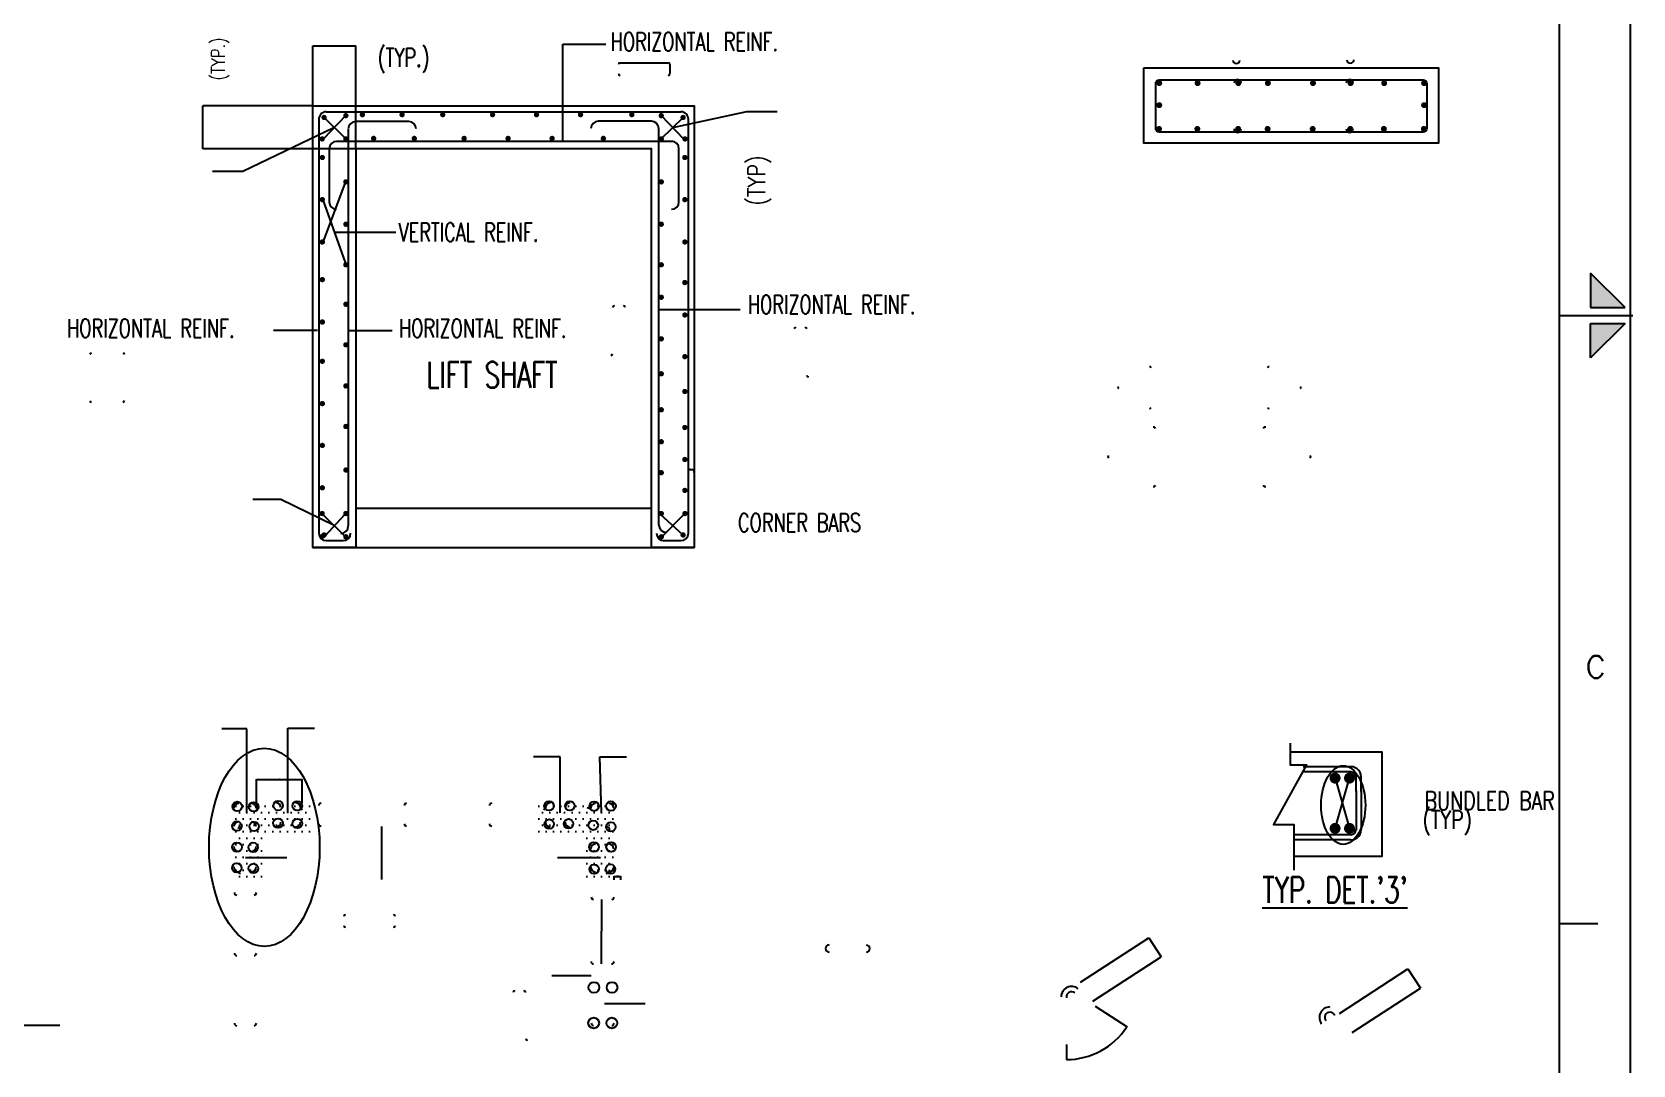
# Model space of a CAD drawing. Header units: inches. Extents: x -19163 to 40358, y -30294 to 16877.
# Drawn here: x 18706 to 40358, y -18152 to -4183 of the extents above; entities that cross this region are included whole.
import ezdxf
from ezdxf.lldxf.tags import DXFTag

# ---------------------------------------------------------------- set-up
doc = ezdxf.new("R2010")
doc.units = ezdxf.units.IN
doc.header["$MEASUREMENT"] = 0
for name, color, linetype in [('DIM', 5, 'Continuous'), ('FRAME', 6, 'Continuous'), ('HT', 8, 'Continuous'), ('line', 1, 'Continuous'), ('LINE WORK', 4, 'Continuous'), ('REINF', 6, 'Continuous'), ('sheet', 1, 'Continuous'), ('STIRRUPS', 5, 'Continuous'), ('SUB TITLE', 3, 'Continuous'), ('TEXT', 4, 'Continuous')]:
    doc.layers.add(name, color=color, linetype=linetype)
doc.styles.add('ROMANS', font='romans.shx', dxfattribs={"width": 0.75, "height": 250})
tags = doc.linetypes.add('HIDDEN', pattern=[0.375, 0.25, -0.125]).pattern_tags.tags
tags[6:7] = [DXFTag(74, 4), DXFTag(75, 0), DXFTag(340, '0'), DXFTag(46, 1.0), DXFTag(50, 0.0), DXFTag(44, 0.0), DXFTag(45, 0.0)]
tags[4:5] = [DXFTag(74, 4), DXFTag(75, 0), DXFTag(340, '0'), DXFTag(46, 1.0), DXFTag(50, 0.0), DXFTag(44, 0.0), DXFTag(45, 0.0)]
tags = doc.linetypes.add('HIDDEN2', pattern=[0.1875, 0.125, -0.0625]).pattern_tags.tags
tags[6:7] = [DXFTag(74, 4), DXFTag(75, 0), DXFTag(340, '0'), DXFTag(46, 1.0), DXFTag(50, 0.0), DXFTag(44, 0.0), DXFTag(45, 0.0)]
tags[4:5] = [DXFTag(74, 4), DXFTag(75, 0), DXFTag(340, '0'), DXFTag(46, 1.0), DXFTag(50, 0.0), DXFTag(44, 0.0), DXFTag(45, 0.0)]
doc.dimstyles.new('T1', dxfattribs={"dimtxt": 2.25, "dimasz": 2, "dimexe": 1, "dimexo": 0.5000000029999999, "dimgap": 1, "dimtad": 1, "dimdec": 0, "dimzin": 1, "dimdsep": 46, "dimtxsty": 'ROMANS', "dimcen": 0.09, "dimclrd": 5, "dimclre": 5, "dimclrt": 4, "dimadec": 0, "dimazin": 0, "dimtfac": 1, "dimtdec": 0, "dimtofl": 0, "dimtmove": 0, "dimatfit": 3, "dimfxl": 0, "dimtolj": 1, "dimtzin": 1, "dimarcsym": 0})

# ---------------------------------------------------------------- blocks, each defined once
blk = doc.blocks.new('*D10')
at = {"layer": 'DEFPOINTS', "color": 5, "linetype": 'ByBlock'}
for p in [(21742.88299083563, -14667.3282992221), (22358.81615900942, -14609.86902850362)]:
    blk.add_point(p, dxfattribs=at)
at = {"layer": 'DIM', "color": 5, "linetype": 'ByBlock', "lineweight": -2}
for p, q in [((21742.88299083563, -14666.8282992191), (21742.88299083563, -14287.91950743667)), ((21742.88299083563, -14288.91950743667), (22358.81615900942, -14288.91950743667)), ((22358.81615900942, -14609.36902850062), (22358.81615900942, -14287.91950743667))]:
    blk.add_line(p, q, dxfattribs=at)
at = {"layer": 'DIM', "color": 5, "linetype": 'ByBlock'}
for points in [[(21742.88299083563, -14288.91950743667), (21744.88299083563, -14289.25284077), (21744.88299083563, -14288.58617410333)], [(22358.81615900942, -14288.91950743667), (22356.81615900942, -14289.25284077), (22356.81615900942, -14288.58617410333)]]:
    blk.add_solid(points, dxfattribs=at)
at = {"layer": 'DIM', "color": 4, "linetype": 'ByBlock', "insert": (22050.84957492253, -14286.79450743667), "char_height": 2.25, "attachment_point": 5, "style": 'ROMANS'}
blk.add_mtext('{\\A1;300}', dxfattribs=at)
blk = doc.blocks.new('*D13')
at = {"layer": 'DEFPOINTS', "color": 5, "linetype": 'ByBlock'}
for p in [(22504.11411561302, -5182.365631201747), (23083.15464295677, -5761.406158545497)]:
    blk.add_point(p, dxfattribs=at)
at = {"layer": 'DIM', "color": 5, "linetype": 'ByBlock', "lineweight": -2}
for p, q in [((22503.61411561002, -5182.365631201747), (21014.05121485642, -5182.365631201747)), ((21015.05121485642, -5761.406158545497), (21015.05121485642, -5182.365631201747)), ((23082.65464295377, -5761.406158545497), (21014.05121485642, -5761.406158545497))]:
    blk.add_line(p, q, dxfattribs=at)
at = {"layer": 'DIM', "color": 5, "linetype": 'ByBlock'}
for points in [[(21015.05121485642, -5182.365631201747), (21015.38454818975, -5184.365631201747), (21014.71788152308, -5184.365631201747)], [(21015.05121485642, -5761.406158545497), (21015.38454818975, -5759.406158545497), (21014.71788152308, -5759.406158545497)]]:
    blk.add_solid(points, dxfattribs=at)
at = {"layer": 'DIM', "color": 4, "linetype": 'ByBlock', "insert": (21012.92621485642, -5471.885894873622), "char_height": 2.25, "attachment_point": 5, "rotation": 90, "style": 'ROMANS'}
blk.add_mtext('WALL THK.', dxfattribs=at)
blk = doc.blocks.new('*D14')
at = {"layer": 'DEFPOINTS', "color": 5, "linetype": 'ByBlock'}
for p in [(22504.11411561302, -5182.365631201747), (23083.15464295677, -5761.406158545497)]:
    blk.add_point(p, dxfattribs=at)
at = {"layer": 'DIM', "color": 5, "linetype": 'ByBlock', "lineweight": -2}
for p, q in [((22504.11411561302, -5181.865631198747), (22504.11411561302, -4368.663152623099)), ((22504.11411561302, -4369.663152623099), (23083.15464295677, -4369.663152623099)), ((23083.15464295677, -5760.906158542497), (23083.15464295677, -4368.663152623099))]:
    blk.add_line(p, q, dxfattribs=at)
at = {"layer": 'DIM', "color": 5, "linetype": 'ByBlock'}
for points in [[(22504.11411561302, -4369.663152623099), (22506.11411561302, -4369.996485956432), (22506.11411561302, -4369.329819289766)], [(23083.15464295677, -4369.663152623099), (23081.15464295677, -4369.996485956432), (23081.15464295677, -4369.329819289766)]]:
    blk.add_solid(points, dxfattribs=at)
at = {"layer": 'DIM', "color": 4, "linetype": 'ByBlock', "insert": (22793.6343792849, -4367.538152623099), "char_height": 2.25, "attachment_point": 5, "style": 'ROMANS'}
blk.add_mtext('WALL THK.', dxfattribs=at)
blk = doc.blocks.new('*D29')
at = {"layer": 'DEFPOINTS', "color": 5, "linetype": 'ByBlock'}
for p in [(26578.68226374856, -15647.72027662796), (26669.43236271648, -15647.72027662796)]:
    blk.add_point(p, dxfattribs=at)
at = {"layer": 'DIM', "color": 5, "linetype": 'ByBlock', "lineweight": -2}
for p, q in [((26578.68226374856, -15647.22027662496), (26578.68226374856, -15599.72096704342)), ((26578.68226374856, -15600.72096704342), (26669.43236271648, -15600.72096704342)), ((26669.43236271648, -15647.22027662496), (26669.43236271648, -15599.72096704342))]:
    blk.add_line(p, q, dxfattribs=at)
at = {"layer": 'DIM', "color": 5, "linetype": 'ByBlock'}
for points in [[(26578.68226374856, -15600.72096704342), (26580.68226374856, -15601.05430037675), (26580.68226374856, -15600.38763371008)], [(26669.43236271648, -15600.72096704342), (26667.43236271648, -15601.05430037675), (26667.43236271648, -15600.38763371008)]]:
    blk.add_solid(points, dxfattribs=at)
at = {"layer": 'DIM', "color": 4, "linetype": 'ByBlock', "insert": (26624.05731323252, -15598.01096704342), "char_height": 2.25, "attachment_point": 5, "style": 'ROMANS'}
blk.add_mtext('50mm CLEAR COVER (TYP.)', dxfattribs=at)
blk = doc.blocks.new('*D30')
at = {"layer": 'DEFPOINTS', "color": 5, "linetype": 'ByBlock'}
for p in [(27582.27466661631, -10143.85437816871), (27662.19517030052, -10143.85437816871)]:
    blk.add_point(p, dxfattribs=at)
at = {"layer": 'DIM', "color": 5, "linetype": 'ByBlock', "lineweight": -2}
for p, q in [((27582.27466661631, -10143.35437816571), (27582.27466661631, -10095.85506858417)), ((27582.27466661631, -10096.85506858417), (27662.19517030052, -10096.85506858417)), ((27662.19517030052, -10143.35437816571), (27662.19517030052, -10095.85506858417))]:
    blk.add_line(p, q, dxfattribs=at)
at = {"layer": 'DIM', "color": 5, "linetype": 'ByBlock'}
for points in [[(27582.27466661631, -10096.85506858417), (27584.27466661631, -10097.1884019175), (27584.27466661631, -10096.52173525083)], [(27662.19517030052, -10096.85506858417), (27660.19517030052, -10097.1884019175), (27660.19517030052, -10096.52173525083)]]:
    blk.add_solid(points, dxfattribs=at)
at = {"layer": 'DIM', "color": 4, "linetype": 'ByBlock', "insert": (27622.23491845842, -10094.14506858417), "char_height": 2.25, "attachment_point": 5, "style": 'ROMANS'}
blk.add_mtext('50mm CLEAR COVER (TYP.)', dxfattribs=at)
blk = doc.blocks.new('*D33')
at = {"layer": 'DEFPOINTS', "color": 5, "linetype": 'ByBlock'}
for p in [(36389.79076194853, -17454.54226213142), (36557.58490745632, -17712.75573381111)]:
    blk.add_point(p, dxfattribs=at)
at = {"layer": 'DIM', "color": 5, "linetype": 'ByBlock', "lineweight": -2}
for p, q in [((36390.21001443517, -17454.2698151541), (37315.09619504224, -16853.24190880882)), ((37314.257690074, -16853.78680276019), (37482.05412824845, -17111.99878457369)), ((36558.00415994295, -17712.48328683379), (37482.89263321668, -17111.45389062232))]:
    blk.add_line(p, q, dxfattribs=at)
at = {"layer": 'DIM', "color": 5, "linetype": 'ByBlock'}
for points in [[(37314.257690074, -16853.78680276019), (37315.06797632066, -16855.64544401379), (37315.62697963282, -16855.28218137955)], [(37482.05412824845, -17111.99878457369), (37480.68483868962, -17110.50340595434), (37481.24384200179, -17110.1401433201)]]:
    blk.add_solid(points, dxfattribs=at)
at = {"layer": 'DIM', "color": 4, "linetype": 'ByBlock', "insert": (37399.93773221873, -16981.73489402028), "char_height": 2.25, "attachment_point": 5, "rotation": 303.01741693808987, "style": 'ROMANS'}
blk.add_mtext('75mm', dxfattribs=at)
blk = doc.blocks.new('*D34')
at = {"layer": 'DEFPOINTS', "color": 5, "linetype": 'ByBlock'}
for p in [(32884.72668561001, -17031.5074574892), (33052.52083111784, -17289.72092916889)]:
    blk.add_point(p, dxfattribs=at)
at = {"layer": 'DIM', "color": 5, "linetype": 'ByBlock', "lineweight": -2}
for p, q in [((32885.14593809665, -17031.23501051188), (33810.03211870379, -16430.20710416654)), ((33809.19361373556, -16430.75199811792), (33976.99005191002, -16688.96397993144)), ((33052.94008360448, -17289.44848219156), (33977.82855687825, -16688.41908598007))]:
    blk.add_line(p, q, dxfattribs=at)
at = {"layer": 'DIM', "color": 5, "linetype": 'ByBlock'}
for points in [[(33809.19361373556, -16430.75199811792), (33810.00389998222, -16432.61063937152), (33810.56290329438, -16432.24737673727)], [(33976.99005191002, -16688.96397993144), (33975.62076235119, -16687.46860131209), (33976.17976566336, -16687.10533867784)]]:
    blk.add_solid(points, dxfattribs=at)
at = {"layer": 'DIM', "color": 4, "linetype": 'ByBlock', "insert": (33894.87365588029, -16558.70008937801), "char_height": 2.25, "attachment_point": 5, "rotation": 303.01741693808987, "style": 'ROMANS'}
blk.add_mtext('75min.', dxfattribs=at)
blk = doc.blocks.new('*D35')
at = {"layer": 'DEFPOINTS', "color": 5, "linetype": 'ByBlock'}
for p in [(32694.73050158438, -17218.91595986362), (32814.86645666248, -17179.55894820028), (33083.76400060781, -17354.29887007528), (32694.73050158438, -17875.8848876534)]:
    blk.add_point(p, dxfattribs=at)
at = {"layer": 'DIM', "color": 5, "linetype": 'ByBlock', "lineweight": -2}
for p, q in [((33084.183253394, -17354.57131659163), (33515.23830157943, -17634.68739477738)), ((32694.73050158438, -17876.3848876564), (32694.73050158438, -18080.02590380952))]:
    blk.add_line(p, q, dxfattribs=at)
blk.add_arc((32694.73050158438, -17101.49000381083), 977.5358999986926, 270.1172249315987, 326.8654211266411, dxfattribs=at)
at = {"layer": 'DIM', "color": 5, "linetype": 'ByBlock'}
for points in [[(33514.39979601208, -17634.14250174794), (33513.5876108786, -17636.00031401512), (33513.02897906944, -17635.63648033576)], [(32694.73050158438, -18079.02590380952), (32696.73015954444, -18078.69052468994), (32696.73084153133, -18079.35719100778)]]:
    blk.add_solid(points, dxfattribs=at)
at = {"layer": 'DIM', "color": 4, "linetype": 'ByBlock', "insert": (33160.0265350203, -17958.7682696645), "char_height": 2.25, "attachment_point": 5, "rotation": 28.491323029119936, "style": 'ROMANS'}
blk.add_mtext('45', dxfattribs=at)
blk = doc.blocks.new('MID')
at = {"layer": 'sheet', "color": 2}
for p, q in [((8.937016449751583, 1.069596530763988), (4.26993936577469, 5.73667361474088)), ((4.26993936577469, 5.73667361474088), (4.26993936577469, 1.069596530763761)), ((0, 0), (10, 0)), ((4.26993936577469, 1.069596530763761), (8.937016449751583, 1.069596530763988)), ((8.937016449751582, -1.069596530763988), (4.26993936577469, -5.73667361474088)), ((4.26993936577469, -1.069596530763761), (8.937016449751582, -1.069596530763988)), ((4.26993936577469, -5.73667361474088), (4.26993936577469, -1.069596530763761))]:
    blk.add_line(p, q, dxfattribs=at)
for points in [[(4.26993936577469, 5.73667361474088), (8.937016449751583, 1.069596530763988), (4.26993936577469, 1.069596530763761)], [(4.26993936577469, -5.73667361474088), (8.937016449751582, -1.069596530763988), (4.26993936577469, -1.069596530763761)]]:
    blk.add_solid(points, dxfattribs=at)

msp = doc.modelspace()

# ---------------------------------------------------------------- hatches: boundary and pattern name
at = {"layer": 'HT'}
h = msp.add_hatch(dxfattribs=at)
h.set_pattern_fill('TRIDOTS', color=256, scale=100, angle=180, style=0)
h.set_pattern_definition([(180, (266610.3207525511, -100299.5158545943), (-50, 86.60254040001021), [0, -100])])
h.paths.add_polyline_path([(22474.96015875639, -14594.99035121806), (22474.96015875639, -15013.172165218), (21844.22306412633, -15013.172165218), (21844.22306412633, -14594.99035121806)])
h.paths.add_polyline_path([(21426.04125012634, -15647.72027662796), (21426.04125012734, -15013.172165218), (21426.04125012734, -14594.99035121806), (21844.22306412633, -14594.98407969248), (21844.22306412633, -15013.172165218), (21844.22306412633, -15647.72027662796)])
h = msp.add_hatch(dxfattribs=at)
h.set_pattern_fill('TRIDOTS', color=256, scale=100, style=0)
h.set_pattern_definition([(0, (-218590.6543066938, -100299.5158545943), (50, 86.60254040001018), [0, -100])])
h.paths.add_polyline_path([(25544.70628710086, -14594.99035121806), (25544.70628710086, -15013.172165218), (26175.44338173091, -15013.172165218), (26175.44338173091, -14594.99035121806)])
h.paths.add_polyline_path([(26593.6251957309, -15647.72027662796), (26593.6251957299, -15013.172165218), (26593.6251957299, -14594.99035121806), (26175.44338173091, -14594.98407969248), (26175.44338173091, -15013.172165218), (26175.44338173091, -15647.72027662796)])

# ---------------------------------------------------------------- linework, layer by layer
at = {"layer": 'FRAME'}
for points in [[(40317.96768969687, 13528.99413790785), (40317.96768969687, -30253.74110747651), (-19082.03231030322, -30253.74110747651), (-19082.03231030322, 13528.99413790785)], [(-17162.03231030314, 12568.24324137094), (39357.96768969683, 12568.24324137094), (39357.96768969683, -29293.74110747652), (-17162.03231030314, -29293.74110747652)]]:
    msp.add_lwpolyline(points, close=True, dxfattribs=at)
at = {"layer": 'HT'}
for p, q in [((22950.29087342549, -5313.81826792047), (22647.46372498801, -5628.444732764257)), ((22950.29087342549, -5628.444732764257), (22655.315287488, -5338.237213232997)), ((27216.01841248801, -5313.81826792047), (27518.84556092549, -5628.444732764257)), ((27216.01841248801, -5628.444732764257), (27510.9939984255, -5338.237213232997)), ((22943.02039013422, -6217.230692945651), (22634.50258201836, -7036.031175551517)), ((22638.59164769468, -6454.141148464788), (22942.21004467507, -7299.599061512873)), ((22639.56007046534, -10709.25410244407), (22944.85671501824, -11007.41838713641)), ((22668.46589703048, -10996.82620157294), (22938.03733430426, -10707.51575246298)), ((27203.98540994937, -10707.71343797536), (27497.64570337059, -10972.53965991316)), ((27207.79782361609, -11024.9735827558), (27543.70463417811, -10684.44342415908)), ((36329.04562215033, -14952.13230363468), (36524.01153075095, -14272.38893205534)), ((36329.04562215033, -14272.38893205534), (36524.01153075095, -14952.13230363468))]:
    msp.add_line(p, q, dxfattribs=at)
msp.add_lwpolyline([(35719.34231334406, -13798.36412139546), (35719.34231334406, -14093.50405414073), (35943.52354451892, -14093.50405414073), (35495.16108216919, -14897.50594342507), (35770.292547041, -14897.50594342507), (35770.292547041, -15518.31751197681)], dxfattribs=at)
for centre, radius in [((21481.60131977246, -14654.66043187105), 64.24264243482685), ((21703.11636748127, -14661.73893831963), 64.24264243482685), ((22034.75744954606, -14644.52577227619), 64.24264243483049), ((22292.76178190615, -14647.93725349608), 64.24264243483049), ((25698.450302356, -14648.1593256681), 64.24264243482685), ((25978.28925044667, -14646.47354887241), 64.24264243482685), ((26308.1499654675, -14653.20628402645), 64.24264243482685), ((26535.66835406285, -14649.9887810953), 64.24264243483049), ((21477.09681566883, -14920.41482548878), 64.24264243482685), ((21709.55137334321, -14926.20633076479), 64.24264243482685), ((22032.50519749407, -14880.84336881582), 64.24264243487414), ((22293.92681237935, -14886.48442828565), 64.24264243483049), ((25700.34680125121, -14893.64864368525), 64.24264243483049), ((25961.77390590063, -14889.03909775948), 64.24264243482685), ((26296.48651734181, -14910.35385730336), 64.24264243483049), ((26534.86397832993, -14931.21190047658), 64.24264243487414), ((21477.6344821218, -15206.30464565837), 64.24264243482685), ((21697.50414749895, -15208.93867190169), 64.24264243487414), ((26306.09077517004, -15204.27971164302), 64.24264243487414), ((26536.79003583128, -15203.62120508219), 64.24264243482685), ((21475.31653902814, -15486.63088860374), 64.24264243482685), ((21699.13724377014, -15493.21595421205), 64.24264243483049), ((26308.11897537627, -15503.22852012872), 64.24264243483049), ((26530.25765074647, -15501.91150700705), 64.24264243483049), ((26305.03675941448, -17103.0761961428), 72.47887864468794), ((26550.43111292806, -17103.0761961428), 72.47887864459699), ((26301.74226493062, -17584.07239078413), 72.47887864468794), ((26547.1366184441, -17584.07239078413), 72.47887864468794)]:
    msp.add_circle(centre, radius, dxfattribs=at)
at = {"layer": 'HT', "linetype": 'HIDDEN2', "ltscale": 5}
msp.add_ellipse((21847.49606454073, -15208.01597421317), major_axis=(0, 1339.861626811535), ratio=0.558139534883737, dxfattribs=at)
at = {"layer": 'HT', "linetype": 'HIDDEN'}
msp.add_ellipse((36439.40132229761, -14636.95359547494), major_axis=(0, 531.5483260581004), ratio=0.562110416854616, dxfattribs=at)
at = {"layer": 'line'}
for p, q in [((27083.15464295677, -10626.38373024741), (23083.15464295677, -10626.38373024741)), ((22504.11411561302, -11153.81236502629), (27662.19517030052, -11153.81236502629))]:
    msp.add_line(p, q, dxfattribs=at)
at = {"layer": 'LINE WORK'}
msp.add_lwpolyline([(33742.57163938944, -4669.354046272229), (37729.82314455669, -4669.354046272229), (37729.82314455669, -5684.188037705718), (33742.57163938944, -5684.188037705718)], close=True, dxfattribs=at)
for points in [[(23083.15464295677, -11153.81236502629), (22504.11411561302, -11153.81236502629), (22504.11411561302, -5182.365631201747), (27662.19517030052, -5182.365631201747), (27662.19517030052, -11153.81236502629), (27083.15464295677, -11153.81236502629), (27083.15464295677, -5761.406158545497), (23083.15464295677, -5761.406158545497), (23083.15464295677, -11153.81236502629)], [(35719.34231334406, -13919.22877886817), (36962.71165723527, -13919.22877886817), (36962.71165723527, -15334.28784527444), (35770.292547041, -15334.28784527444)]]:
    msp.add_lwpolyline(points, dxfattribs=at)
at = {"layer": 'REINF'}
for p, q in [((26660.60033313718, -4598.700451010137), (27309.97991915663, -4598.700451010137)), ((27333.25264619655, -4621.973178050103), (27333.25264619655, -4745.400492078425)), ((22683.79307069111, -5262.206939788012), (27482.51621522234, -5262.206939788012)), ((23802.00474061301, -5393.874420264257), (23083.15464295677, -5393.874420264257)), ((27083.15464295677, -5389.243072607979), (26364.30454530049, -5389.243072607979)), ((22983.31333436302, -5495.432037451729), (22983.31333436302, -10862.68076162008)), ((27182.99595155052, -10852.24719937212), (27182.99595155052, -5482.333892920479)), ((22725.56675233175, -5761.406158545497), (22725.56675233175, -6480.256256201738)), ((27372.09263123799, -5661.567291357988), (22822.112162488, -5661.567291357988)), ((27455.69858826924, -6480.256256201738), (27455.69858826924, -5761.406158545497))]:
    msp.add_line(p, q, dxfattribs=at)
for points, const_width in [([(33931.30606498642, -4873.99450404967, 1), (33971.30606498638, -4873.99450404967, 1)], 40.00000000000001), ([(34449.67039284149, -4873.99450404967, 1), (34489.67039284151, -4873.99450404967, 1)], 40.00000000000001), ([(35001.38530016459, -4873.99450404967, 1), (35041.3853001646, -4873.99450404967, 1)], 40.00000000000001), ([(35400.29154677621, -4873.99450404967, 1), (35440.29154677617, -4873.99450404967, 1)], 40.00000000000001), ([(36009.94953599318, -4873.99450404967, 1), (36049.94953599319, -4873.99450404967, 1)], 40.00000000000001), ([(36518.78396691152, -4873.99450404967, 1), (36558.78396691153, -4873.99450404967, 1)], 40.00000000000001), ([(36972.93316291177, -4873.99450404967, 1), (37012.93316291178, -4873.99450404967, 1)], 40.00000000000001), ([(37512.88423612325, -4873.99450404967, 1), (37552.88423612326, -4873.99450404967, 1)], 40.00000000000001), ([(33931.30606498642, -5171.808374350104, 1), (33971.30606498638, -5171.808374350104, 1)], 40.00000000000001), ([(37512.88423612325, -5171.808374350104, 1), (37552.88423612326, -5171.808374350104, 1)], 40.00000000000001), ([(22673.28892030049, -5338.237213232997, 0.9999999999999999), (22637.346537488, -5338.237213232997, 1)], 35.94249201277955), ([(22968.25962342549, -5313.81826792047, 0.9999999999999999), (22932.317240613, -5313.81826792047, 1)], 35.94249201277955), ([(23155.99399842552, -5300.483306982988, 0.9999999999999999), (23191.936381238, -5300.483306982988, 1)], 35.94249201277955), ([(23692.512553113, -5300.483306982988, 0.9999999999999999), (23728.45493592552, -5300.483306982988, 1)], 35.94249201277955), ([(24242.5857953005, -5300.483306982988, 0.9999999999999999), (24278.52817811302, -5300.483306982988, 1)], 35.94249201277955), ([(24916.14780701924, -5300.483306982988, 0.9999999999999999), (24952.09018983176, -5300.483306982988, 1)], 35.94249201277955), ([(25511.12827576925, -5300.483306982988, 0.9999999999999999), (25547.07065858177, -5300.483306982988, 1)], 35.94249201277955), ([(26106.10630311301, -5300.483306982988, 0.9999999999999999), (26142.0486859255, -5300.483306982988, 1)], 35.94249201277955), ([(26799.24351014427, -5300.483306982988, 0.9999999999999999), (26835.18589295675, -5300.483306982988, 1)], 35.94249201277955), ([(27198.04966248801, -5313.81826792047, -0.9999999999999999), (27233.9920453005, -5313.81826792047, -1)], 35.94249201277955), ([(27493.02036561301, -5338.237213232997, -0.9999999999999999), (27528.9627484255, -5338.237213232997, -1)], 35.94249201277955), ([(22647.46372498801, -5628.444732764257, 0.9999999999999999), (22611.52134217549, -5628.444732764257, 1)], 35.94249201277955), ([(22968.25962342549, -5628.444732764257, 0.9999999999999999), (22932.317240613, -5628.444732764257, 1)], 35.94249201277955), ([(23307.7713421755, -5621.72842417047, 0.9999999999999999), (23343.71372498802, -5621.72842417047, 1)], 35.94249201277955), ([(23857.84702576924, -5621.72842417047, 0.9999999999999999), (23893.78940858176, -5621.72842417047, 1)], 35.94249201277955), ([(24531.40903748802, -5621.72842417047, 0.9999999999999999), (24567.3514203005, -5621.72842417047, 1)], 35.94249201277955), ([(25126.38706483175, -5621.72842417047, 0.9999999999999999), (25162.32944764427, -5621.72842417047, 1)], 35.94249201277955), ([(25721.36753358175, -5621.72842417047, 0.9999999999999999), (25757.30991639424, -5621.72842417047, 1)], 35.94249201277955), ([(26414.50229920677, -5621.72842417047, 0.9999999999999999), (26450.44468201925, -5621.72842417047, 1)], 35.94249201277955), ([(27198.04966248801, -5628.444732764257, -0.9999999999999999), (27233.9920453005, -5628.444732764257, -1)], 35.94249201277955), ([(27518.84556092549, -5628.444732764257, -0.9999999999999999), (27554.78794373801, -5628.444732764257, -1)], 35.94249201277955), ([(33927.59832054051, -5492.72327560364, 1), (33967.59832054051, -5492.72327560364, 1)], 40.00000000000001), ([(34445.96264839563, -5492.72327560364, 1), (34485.96264839559, -5492.72327560364, 1)], 40.00000000000001), ([(34997.67755571868, -5492.72327560364, 1), (35037.67755571869, -5492.72327560364, 1)], 40.00000000000001), ([(35396.58380233029, -5492.72327560364, 1), (35436.5838023303, -5492.72327560364, 1)], 40.00000000000001), ([(36006.24179154727, -5492.72327560364, 1), (36046.24179154728, -5492.72327560364, 1)], 40.00000000000001), ([(36515.07622246561, -5492.72327560364, 1), (36555.07622246562, -5492.72327560364, 1)], 40.00000000000001), ([(36969.22541846587, -5492.72327560364, 1), (37009.22541846587, -5492.72327560364, 1)], 40.00000000000001), ([(37509.17649167739, -5492.72327560364, 1), (37549.17649167735, -5492.72327560364, 1)], 40.00000000000001), ([(22649.81968201926, -5879.765533545497, -0.9999999999999999), (22613.87729920674, -5879.765533545497, -1)], 35.94249201277955), ([(27516.48960389424, -5879.765533545497, 0.9999999999999999), (27552.43198670676, -5879.765533545497, 1)], 35.94249201277955), ([(22968.25962342549, -6209.052642920488, -0.9999999999999999), (22932.317240613, -6209.052642920488, -1)], 35.94249201277955), ([(27198.04966248801, -6209.052642920488, 0.9999999999999999), (27233.9920453005, -6209.052642920488, 1)], 35.94249201277955), ([(22649.81968201926, -6449.033111670479, -0.9999999999999999), (22613.87729920674, -6449.033111670479, -1)], 35.94249201277955), ([(27516.48960389424, -6449.033111670479, 0.9999999999999999), (27552.43198670676, -6449.033111670479, 1)], 35.94249201277955), ([(22968.25962342549, -6782.175201514229, -0.9999999999999999), (22932.317240613, -6782.175201514229, -1)], 35.94249201277955), ([(27198.04966248801, -6782.175201514229, 0.9999999999999999), (27233.9920453005, -6782.175201514229, 1)], 35.94249201277955), ([(22649.81968201926, -7022.153228857979, -0.9999999999999999), (22613.87729920674, -7022.153228857979, -1)], 35.94249201277955), ([(27516.48960389424, -7022.153228857979, 0.9999999999999999), (27552.43198670676, -7022.153228857979, 1)], 35.94249201277955), ([(22968.25962342549, -7330.864166357997, -0.9999999999999999), (22932.317240613, -7330.864166357997, -1)], 35.94249201277955), ([(27198.04966248801, -7330.864166357997, 0.9999999999999999), (27233.9920453005, -7330.864166357997, 1)], 35.94249201277955), ([(22649.81968201926, -7531.37197885797, -0.9999999999999999), (22613.87729920674, -7531.37197885797, -1)], 35.94249201277955), ([(27516.48960389424, -7570.842193701747, 0.9999999999999999), (27552.43198670676, -7570.842193701747, 1)], 35.94249201277955), ([(27198.04966248801, -7769.814361670507, 0.9999999999999999), (27233.9920453005, -7769.814361670507, 1)], 35.94249201277955), ([(22968.25962342549, -7864.51406870172, -0.9999999999999999), (22932.317240613, -7864.51406870172, -1)], 35.94249201277955), ([(27516.48960389424, -8009.794830420497, 0.9999999999999999), (27552.43198670676, -8009.794830420497, 1)], 35.94249201277955), ([(22649.81968201926, -8104.49209604547, -0.9999999999999999), (22613.87729920674, -8104.49209604547, -1)], 35.94249201277955), ([(22968.25962342549, -8413.20303354549, -0.9999999999999999), (22932.317240613, -8413.20303354549, -1)], 35.94249201277955), ([(27198.04966248801, -8332.22158823299, 0.9999999999999999), (27233.9920453005, -8332.22158823299, 1)], 35.94249201277955), ([(22649.81968201926, -8635.219635108007, -0.9999999999999999), (22613.87729920674, -8635.219635108007, -1)], 35.94249201277955), ([(27516.48960389424, -8572.19961557674, 0.9999999999999999), (27552.43198670676, -8572.19961557674, 1)], 35.94249201277955), ([(27198.04966248801, -8804.394439795517, 0.9999999999999999), (27233.9920453005, -8804.394439795517, 1)], 35.94249201277955), ([(22968.25962342549, -8968.364166357998, -0.9999999999999999), (22932.317240613, -8968.364166357998, -1)], 35.94249201277955), ([(27516.48960389424, -9044.372467139267, 0.9999999999999999), (27552.43198670676, -9044.372467139267, 1)], 35.94249201277955), ([(22649.81968201926, -9208.339752295507, -0.9999999999999999), (22613.87729920674, -9208.339752295507, -1)], 35.94249201277955), ([(27198.04966248801, -9291.35488901423, 0.9999999999999999), (27233.9920453005, -9291.35488901423, 1)], 35.94249201277955), ([(22968.25962342549, -9517.053131201767, -0.9999999999999999), (22932.317240613, -9517.053131201767, -1)], 35.94249201277955), ([(27516.48960389424, -9531.33291635798, 0.9999999999999999), (27552.43198670676, -9531.33291635798, 1)], 35.94249201277955), ([(22649.81968201926, -9773.061431983007, -0.9999999999999999), (22613.87729920674, -9773.061431983007, -1)], 35.94249201277955), ([(27198.04966248801, -9723.44717417048, 0.9999999999999999), (27233.9920453005, -9723.44717417048, 1)], 35.94249201277955), ([(27516.48960389424, -9963.42520151423, 0.9999999999999999), (27552.43198670676, -9963.42520151423, 1)], 35.94249201277955), ([(22968.25962342549, -10106.20352182676, -0.9999999999999999), (22932.317240613, -10106.20352182676, -1)], 35.94249201277955), ([(27198.04966248801, -10141.82363901426, 0.9999999999999999), (27233.9920453005, -10141.82363901426, 1)], 35.94249201277955), ([(22649.81968201926, -10346.18154917051, -0.9999999999999999), (22613.87729920674, -10346.18154917051, -1)], 35.94249201277955), ([(27516.48960389424, -10381.80166635801, 0.9999999999999999), (27552.43198670676, -10381.80166635801, 1)], 35.94249201277955), ([(22647.46372498801, -10694.36758432674, -0.9999999999999999), (22611.52134217549, -10694.36758432674, -1)], 35.94249201277955), ([(22968.25962342549, -10694.36758432674, -0.9999999999999999), (22932.317240613, -10694.36758432674, -1)], 35.94249201277955), ([(27198.04966248801, -10694.36758432674, 0.9999999999999999), (27233.9920453005, -10694.36758432674, 1)], 35.94249201277955), ([(27518.84556092549, -10694.36758432674, 0.9999999999999999), (27554.78794373801, -10694.36758432674, 1)], 35.94249201277955), ([(22619.54380311302, -10999.42617807677, 0.9999999999999999), (22655.48862733175, -10999.42617807677, 1)], 35.94249201277955), ([(22673.28892030049, -10984.575103858, -0.9999999999999999), (22637.346537488, -10984.575103858, -1)], 35.94249201277955), ([(22968.25962342549, -11008.99404917048, -0.9999999999999999), (22932.317240613, -11008.99404917048, -1)], 35.94249201277955), ([(27198.04966248801, -11008.99404917048, 0.9999999999999999), (27233.9920453005, -11008.99404917048, 1)], 35.94249201277955), ([(27493.02036561301, -10984.575103858, 0.9999999999999999), (27528.9627484255, -10984.575103858, 1)], 35.94249201277955), ([(36366.05362215039, -14272.38893205534, -1), (36292.03762215036, -14272.38893205534, -1)], 74.01600000000002), ([(36561.01953075101, -14272.38893205534, -1), (36487.00353075099, -14272.38893205534, -1)], 74.01600000000002), ([(36366.05362215039, -14952.13230363468, -1), (36292.03762215036, -14952.13230363468, -1)], 74.01600000000002), ([(36561.01953075101, -14952.13230363468, -1), (36487.00353075099, -14952.13230363468, -1)], 74.01600000000002)]:
    msp.add_lwpolyline(points, format="xyb", close=True, dxfattribs=dict(at, const_width=const_width))
for points in [[(22683.79429139425, -5262.20693979547, 0.4142135623731618), (22583.9529828005, -5362.045806982979), (22583.9529828005, -10960.76651010802, 0.4142135623730951), (22683.79429139425, -11060.60781870177), (22915.09029384855, -11060.60781870177)], [(27243.74570944809, -11060.32772925867), (27482.51499451925, -11060.60781870177, 0.4142135623730953), (27582.356303113, -10960.76651010802), (27582.356303113, -5362.045806982979, 0.4142135623730929), (27482.51499451925, -5262.20693979547)]]:
    msp.add_lwpolyline(points, format="xyb", dxfattribs=at)
for centre, radius, start, end in [((26660.60033313718, -4621.973178050103), 23.27272703996641, 90, 180), ((26660.60033313718, -4745.400492078425), 23.27272703991912, 180, 270), ((27309.97991915663, -4621.973178050103), 23.27272703991912, 0, 90), ((27309.97991915663, -4745.400492078425), 23.27272703996641, 270, 0), ((23083.15464295677, -5493.715728858007), 99.84025559106158, 90, 180), ((23802.00474061301, -5493.715728858007), 99.84025559101428, 0, 90), ((26364.30454530049, -5489.081939795488), 99.84025559106158, 90, 180), ((27083.15464295677, -5489.081939795488), 99.84025559101792, 0, 90), ((22825.4080609255, -5761.406158545497), 99.84025559106158, 90, 180), ((27355.85727967549, -5761.406158545497), 99.84025559106158, 0, 90), ((22825.4080609255, -6480.256256201738), 99.84025559106158, 180, 270), ((27355.85727967549, -6480.256256201738), 99.84025559106158, 270, 0), ((26581.69153097022, -7907.977358298996), 23.27272703998915, 90, 180), ((26705.1188449985, -7907.977358298996), 23.27272703996641, 0, 90), ((29036.6831814891, -8198.091269589288), 23.27272703996732, 90, 180), ((29160.11049551738, -8198.091269589288), 23.27272703996641, 0, 90), ((26535.14607689011, -8532.691429294739), 23.27272704005736, 270, 0), ((29206.65594959745, -8822.805340585075), 23.27272704001371, 180, 270), ((22883.47307877192, -10862.68076162008), 99.84025559110705, 270, 0), ((22915.09029384855, -10960.76756311066), 99.84025559110705, 270, 0), ((27251.218992065, -10960.76756311066), 99.84025559110523, 180, 270), ((27282.83515413889, -10848.2139962471), 99.84025559106158, 180, 270), ((21470.0750909088, -14635.29191583783), 29.0909088000044, 90, 180), ((21771.98321839836, -14705.26646750284), 29.09090879996528, 89.97634143793493, 179.9763414374333), ((22329.72525268945, -14705.31324837719), 29.09090880001267, 0.02365856251286855, 90.02365856201132), ((22615.76226767596, -14643.49877034982), 32.49999967499753, 90, 180), ((23772.45738062519, -14643.49877034982), 32.49999967499753, 90, 180), ((24924.64515752748, -14643.49877034982), 32.49999967499753, 90, 180), ((25657.70120701439, -14705.26901194369), 29.0909088000344, 89.97634143793496, 179.9763414374334), ((26217.98816862586, -14730.57796054566), 54.46802545338492, 27.71277067750163, 92.67505874432757), ((26549.59135494849, -14635.28564431229), 29.09090880007352, 0, 90), ((21524.94952386499, -14957.10166213401), 29.09090879998075, 90, 180), ((22615.76226767596, -14888.5686123532), 32.49999967515396, 180, 270), ((23772.45738062519, -14888.5686123532), 32.4999996751103, 180, 270), ((24924.64515752748, -14888.5686123532), 32.49999967515396, 180, 270), ((26471.28003428068, -14974.54993588847), 46.54545408006743, 0, 90), ((21524.94952386499, -15531.0882535596), 29.09090879997893, 180, 270), ((26471.28003428068, -15513.62743675402), 46.54545408002377, 270, 0), ((21474.35598538476, -15821.1032854302), 32.49999967506665, 180, 270), ((21708.59623210443, -15821.1032854302), 32.49999967515578, 270, 0), ((26301.11643814019, -15881.09821709139), 32.49999967501935, 180, 270), ((26546.18628014358, -15881.09821709139), 32.4999996751103, 270, 0), ((22945.3103156973, -16142.57606879922), 23.27272704001189, 90, 180), ((23594.68990171675, -16142.57606879922), 23.27272703992276, 0, 90), ((22945.3103156973, -16266.0033828275), 23.27272703992276, 180, 270), ((23594.68990171675, -16266.0033828275), 23.27272704001189, 270, 0), ((21474.35598538476, -16639.63551148589), 32.49999967506665, 180, 270), ((21708.59623210443, -16639.63551148589), 32.4999996751576, 270, 0), ((26299.71229732099, -16753.55396406128), 32.49999967506665, 180, 270), ((26544.78213932437, -16753.55396406128), 32.4999996751103, 270, 0), ((25235.92773064286, -17170.19803538836), 23.27272703998824, 90, 180), ((25359.35504467114, -17170.19803538836), 23.27272704005736, 0, 90), ((21474.35598538476, -17587.97901568249), 32.49999967506665, 180, 270), ((21708.59623210443, -17587.97901568249), 32.4999996751576, 270, 0), ((26300.90762171215, -17586.58719961029), 32.49999967497206, 180, 270), ((26545.97746371558, -17586.58719961029), 32.4999996751103, 270, 0), ((25405.90049875126, -17794.9121063841), 23.27272704001371, 180, 270)]:
    msp.add_arc(centre, radius, start, end, dxfattribs=at)
at = {"layer": 'REINF', "ltscale": 5}
for centre, radius, start, end in [((21500.92151611773, -14678.75240278916), 64.68535510278821, 90.19565709678425, 179.9189563072484), ((21672.67827947424, -14678.75240278916), 64.685355102906, 0.08104369271882583, 89.80434290318951), ((22006.66968740541, -14670.88629743119), 64.6853551029448, 0.1956570968240465, 89.91895630735986), ((22272.78245471342, -14670.88629743101), 64.6853551029448, 0.1956570968240465, 89.91895630735986), ((25714.3952052926, -14670.88629743101), 64.68535510295325, 90.08104369269299, 179.8043429032418), ((25980.5079726006, -14670.88629743119), 64.68535510299873, 90.08104369269294, 179.8043429032418), ((26326.13081470711, -14678.74613126363), 64.68535510281004, 90.19565709678417, 179.9189563072484), ((26508.71717334738, -14678.74613126363), 64.68535510290596, 0.08104369269788037, 89.80434290316205), ((21499.99857598207, -14928.32058966922), 64.68535510283368, 90.1956570967841, 179.9189563072483), ((21671.75533933863, -14928.32058966922), 64.68535510295332, 0.08104369273810083, 89.80434290320228), ((22006.66968740541, -14868.82247001925), 64.68535510279308, 270.0810436926287, 359.804342903158), ((22272.78245471342, -14867.89952988368), 64.68535510277137, 270.0810436927029, 359.8043429032387), ((25714.3952052926, -14867.89952988368), 64.68535510285369, 180.1956570967841, 269.9189563073198), ((25980.5079726006, -14868.82247001925), 64.6853551028101, 180.1956570968035, 269.9189563073458), ((21499.99857598207, -15198.57338492655), 64.68535510281508, 180.0810436927383, 269.8043429032024), ((21671.75533933863, -15198.57338492655), 64.68535510296829, 270.1956570967837, 359.9189563072479), ((26325.20787457154, -15228.51135442232), 64.68535510281004, 90.19565709678417, 179.9189563072484), ((26507.79423321172, -15228.51135442232), 64.68535510299698, 0.08104369273804614, 89.80434290320223), ((21500.92151611773, -15474.22034165555), 64.68535510281505, 180.0810436927173, 269.804342903175), ((21672.67827947424, -15474.22034165555), 64.6853551029466, 270.1956570968225, 359.9189563072866), ((26326.13081470711, -15474.21407013001), 64.68535510277135, 180.081043692698, 269.8043429031622), ((26508.71717334738, -15474.21407013001), 64.68535510292281, 270.1956570967838, 359.918956307248)]:
    msp.add_arc(centre, radius, start, end, dxfattribs=at)
at = {"layer": 'sheet', "color": 2}
for p, q in [((39357.96768969692, -8016.201883975947), (39881.55167407192, -8016.201883975947)), ((39357.96768969692, -8016.201883975947), (39881.55167407192, -8016.201883975947)), ((39357.96768969692, -16237.0744408099), (39881.55167407192, -16237.0744408099)), ((39357.96768969692, -16237.0744408099), (39881.55167407192, -16237.0744408099))]:
    msp.add_line(p, q, dxfattribs=at)
at = {"layer": 'STIRRUPS'}
for p, q in [((36541.73992353406, -14118.60197443355), (35897.34354462778, -14118.60197443355)), ((36541.73992353406, -14189.54150373041), (35897.34354462778, -14189.54150373041)), ((36612.67945283096, -14455.20266048064), (36612.67945283096, -14251.17552316768)), ((36681.63053596488, -14455.20266048064), (36681.63053596488, -14260.48555060541)), ((36612.67945283096, -14444.45493703218), (36612.67945283096, -14975.86782419183)), ((36681.63053596488, -14444.45493703218), (36681.63053596488, -14966.5577967541)), ((36541.73992353406, -15037.5018436291), (35765.8652943567, -15037.5018436291)), ((36541.73992353406, -15108.44137292596), (35765.8652943567, -15108.44137292596))]:
    msp.add_line(p, q, dxfattribs=at)
msp.add_lwpolyline([(33952.57163938929, -4829.354046272084), (37519.82314455684, -4829.354046272084, -0.414213562373095), (37569.82314455684, -4879.354046272084), (37569.82314455684, -5487.649999108936, -0.414213562373095), (37519.82314455684, -5537.649999108936), (33952.57163938929, -5537.649999108936, -0.414213562373095), (33902.57163938929, -5487.649999108936), (33902.57163938929, -4879.354046272084, -0.414213562373095)], format="xyb", close=True, dxfattribs=at)
for centre, radius, start, end in [((34992.9666587954, -4562.596263972619), 47.36941295868746, 180, 0), ((36536.84793680757, -4557.588954698832), 47.36941295868746, 180, 0), ((35010.13055510601, -4875.009252022784), 47.36941295873112, 0, 180), ((36526.7501826049, -4875.009252022784), 47.36941295873839, 0, 180), ((35009.97307607033, -5492.747327099488), 47.36941295868746, 180, 0), ((36526.90766164053, -5492.747327099488), 47.36941295868746, 180, 0), ((19507.83528280725, -8543.209011689016), 18.61818163197313, 90, 180), ((19937.80835920491, -8543.207133080052), 18.61818163197313, 0, 90), ((33827.10625819102, -8722.507518283812), 13.99999999998545, 0, 124.1587874143761), ((35431.12731005852, -8722.507518283812), 13.99999999999401, 55.84121258561186, 179.9999999999936), ((33406.5325816149, -8990.50810562315), 14.00000000001358, 124.1587874143338, 235.8412125856504), ((35851.70098663464, -8990.50810562315), 14.00000000001208, 304.158787414338, 55.84121258565467), ((19507.83528280725, -9170.193139991336), 18.61818163202042, 180, 270), ((19931.74982395815, -9165.118009122609), 23.69206869858329, 270.4194284733348, 358.9873664160417), ((33827.10625819102, -9258.508692962489), 13.9999999999981, 235.8412125855872, 359.9999999999299), ((35431.12731005852, -9258.508692962489), 13.99999999998545, 180.0000000000894, 304.1587874144357), ((33878.24468567008, -9544.613615335204), 19.99999999997817, 0, 124.1587874143761), ((35379.98888257946, -9544.613615335204), 19.99999999998705, 55.84121258558532, 179.9999999999657), ((33277.42514770423, -9927.471597248525), 20.00000000000512, 124.1587874143796, 235.8412125856961), ((35980.80842054531, -9927.471597248525), 20.00000000000512, 304.1587874143796, 55.84121258569604), ((33878.24468567008, -10310.32957916185), 20.00000000000512, 235.8412125856204, 359.9999999999574), ((35379.98888257946, -10310.32957916185), 20.0000000000291, 180.0000000000625, 304.1587874144024), ((36541.73992353406, -14260.48555060541), 141.8830685839877, 350.3866163362821, 90.00000000000031), ((36541.73992353406, -14260.48555060541), 70.94153429198195, 0, 90), ((36541.73992353406, -14966.5577967541), 141.8830685840239, 270, 9.613383663718182), ((36541.73992353406, -14966.5577967541), 70.94153429202379, 270, 0), ((29487.34936917638, -16575.38244886011), 49.71632358969988, 93.1122290617432, 267.7008045577059), ((29989.38218615438, -16577.84681482569), 47.36941295870929, 270, 90), ((32765.67228967031, -17231.48850874715), 141.883068584043, 51.74407454672019, 179.9999999999954), ((32765.2713515168, -17231.58030552739), 71.26233596118618, 51.53663932726785, 188.1599718581002), ((36258.78551390162, -17509.03103068611), 141.8830685840221, 90, 218.2559254532766), ((36258.78551390162, -17509.03103068611), 70.9415342920253, 22.58395253165686, 218.2559254532611)]:
    msp.add_arc(centre, radius, start, end, dxfattribs=at)

# ---------------------------------------------------------------- block references
at = {"layer": 'sheet', "color": 2, "xscale": 100, "yscale": 100, "zscale": 100}
msp.add_blockref('MID', (39357.96768969683, -8016.201883975947), dxfattribs=at)
msp.add_blockref('MID', (39357.96768969683, -8016.201883975947), dxfattribs=at)

# ---------------------------------------------------------------- texts
at = {"layer": 'sheet', "linetype": 'Continuous', "style": 'ROMANS'}
msp.add_text('C', height=300, dxfattribs=at).set_placement((39718.45279618463, -12918.75539862634))
at = {"layer": 'SUB TITLE', "style": 'ROMANS', "width": 0.7}
for s, p in [('LIFT SHAFT', (24038.58213408583, -8992.39929173603)), ("%%UTYP. DET.'3'", (35344.72053574716, -15958.57957635788))]:
    msp.add_text(s, height=350, dxfattribs=at).set_placement(p)
at = {"layer": 'TEXT', "style": 'ROMANS', "width": 0.8}
for s, height, p in [('(TYP.)', 181.818179998965, (21312.79970275972, -4835.372326010184)), ('(TYP)', 237.5000000000682, (28622.88253105124, -6529.709803969155))]:
    msp.add_text(s, height=height, rotation=90, dxfattribs=at).set_placement(p)
at = {"layer": 'TEXT', "style": 'ROMANS'}
for s, width, p in [('HORIZONTAL REINF. ', 0.7, (26531.0328176792, -4438.374342139178)), ('(TYP.)', 0.7, (23381.76996485648, -4652.142487300472)), ('VERTICAL REINF. ', 0.7, (23664.21867622747, -7014.392654380827)), ('HORIZONTAL REINF. ', 0.7, (28387.32910112202, -7993.258044527357)), ('HORIZONTAL REINF. ', 0.7, (19180.0297059607, -8313.91026226932)), ('HORIZONTAL REINF. ', 0.7, (23669.16075434782, -8313.91026226932)), ('CORNER BARS ', 0.7, (28253.38684179581, -10942.9271462673)), ('BUNDLED BAR', 0.75, (37538.93554795512, -14702.42632942316)), ('(TYP)', 0.75, (37510.83486009973, -14959.57010618775))]:
    msp.add_text(s, height=250, dxfattribs=dict(at, width=width)).set_placement(p)

# ---------------------------------------------------------------- dimensions: what is measured, and where the dimension line sits
at = {"layer": 'DIM'}
for base, p1, p2, text, picture, middle in [((23083.15464295677, -4369.663152623099), (22504.11411561302, -5182.365631201747), (23083.15464295677, -5761.406158545497), 'WALL THK.', '*D14', (22793.6343792849, -4367.538152623099)), ((27662.19517030052, -10096.85506858417), (27582.27466661631, -10143.85437816871), (27662.19517030052, -10143.85437816871), '50mm CLEAR COVER (TYP.)', '*D30', (27622.23491845842, -10094.14506858417)), ((22358.81615900942, -14288.91950743667), (21742.88299083563, -14667.3282992221), (22358.81615900942, -14609.86902850362), '{\\A1;300}', '*D10', (22050.84957492253, -14286.79450743667)), ((26669.43236271648, -15600.72096704342), (26578.68226374856, -15647.72027662796), (26669.43236271648, -15647.72027662796), '50mm CLEAR COVER (TYP.)', '*D29', (26624.05731323252, -15598.01096704342))]:
    dim = msp.add_linear_dim(base=base, p1=p1, p2=p2, text=text, dimstyle='T1', dxfattribs=at)
    dim.commit()
    dim.dimension.update_dxf_attribs({"geometry": picture, "text_midpoint": middle})
dim = msp.add_linear_dim(base=(21015.05121485642, -5182.365631201747), p1=(23083.15464295677, -5761.406158545497), p2=(22504.11411561302, -5182.365631201747), angle=90, text='WALL THK.', dimstyle='T1', dxfattribs=at)
dim.commit()
dim.dimension.update_dxf_attribs({"geometry": '*D13', "text_midpoint": (21012.92621485642, -5471.885894873622)})
for base, p1, p2, text, picture, middle in [((33976.99005191002, -16688.96397993144), (32884.72668561001, -17031.5074574892), (33052.52083111784, -17289.72092916889), '75min.', '*D34', (33894.87365588029, -16558.70008937801)), ((37482.05412824845, -17111.99878457369), (36389.79076194853, -17454.54226213142), (36557.58490745632, -17712.75573381111), '75mm', '*D33', (37399.93773221873, -16981.73489402028))]:
    dim = msp.add_linear_dim(base=base, p1=p1, p2=p2, angle=303.0174169380899, text=text, dimstyle='T1', dxfattribs=at)
    dim.commit()
    dim.dimension.update_dxf_attribs({"geometry": picture, "text_midpoint": middle, "dimtype": 160})
dim = msp.add_angular_dim_2l(base=(33012.89174264405, -18025.80048220736), line1=((32694.73050158438, -17218.91595986362), (32694.73050158438, -17875.8848876534)), line2=((33083.76400060781, -17354.29887007528), (32814.86645666248, -17179.55894820028)), text='45', dimstyle='T1', dxfattribs=at)
dim.commit()
dim.dimension.update_dxf_attribs({"geometry": '*D35', "text_midpoint": (33160.0265350203, -17958.7682696645)})

# ---------------------------------------------------------------- leaders
for points, override in [([(25885.91109388888, -5661.567291357988), (25885.91109388888, -4346.759422784345), (26466.13891646951, -4346.759422784345)], {"dimscale": 1, "dimgap": 1, "dimtad": 1}), ([(27371.55851948303, -5475.418818788404), (28373.52260094943, -5256.88785332016), (28785.04722172823, -5256.88785332016)], {"dimscale": 1, "dimgap": 1, "dimtad": 1}), ([(22794.75076643051, -5475.418818788404), (21556.29236989028, -6069.107499594093), (21144.76774911153, -6069.107499594093)], {"dimscale": 1, "dimgap": 1, "dimtad": 1}), ([(22809.54158764383, -6891.591249012873), (23626.87413867705, -6891.591249012873)], {"dimgap": 1, "dimtad": 0}), ([(27182.99595155052, -7935.010430848871), (28283.16815034057, -7935.010430848871)], {"dimscale": 1, "dimgap": 1, "dimtad": 1}), ([(22566.32891389921, -8219.89462880759), (21971.0553098694, -8219.89462880759)], {"dimgap": 1, "dimtad": 0}), ([(22983.31333436302, -8219.89462880759), (23578.58693839283, -8219.89462880759)], {"dimgap": 1, "dimtad": 0}), ([(22792.20839274179, -10858.33624479026), (22070.69814586383, -10503.82676824973), (21691.66231093598, -10503.82676824973)], {"dimscale": 1, "dimgap": 1, "dimtad": 1}), ([(21611.91760324135, -14743.63462731397), (21611.91760324135, -13605.83635482088), (21273.33280482042, -13605.83635482088)], {"dimscale": 1, "dimgap": 1, "dimtad": 1}), ([(22166.06350575319, -14747.0085314724), (22166.06350575319, -13597.03230144467), (22527.24999874284, -13597.03230144467)], {"dimscale": 1, "dimgap": 1, "dimtad": 1}), ([(25849.99992642418, -14743.29612055511), (25849.99992642418, -13986.64318715085), (25488.81343343454, -13986.64318715085)], {"dimscale": 1, "dimgap": 1, "dimtad": 1}), ([(26406.76554224277, -14743.29612055511), (26385.10635167548, -13986.64318715085), (26746.29284466512, -13986.64318715085)], {"dimscale": 1, "dimgap": 1, "dimtad": 1}), ([(23431.87600166396, -14928.00844327001), (23431.87600166396, -15645.57970409967)], {"dimscale": 1, "dimgap": 1, "dimtad": 1}), ([(21592.28250461054, -15343.70823038442), (22152.19279908277, -15343.70823038442)], {"dimtfillclr": 0}), ([(26396.26497433204, -15351.98415090948), (25814.69548929261, -15351.98415090948)], {"dimtfillclr": 0}), ([(26407.4069662165, -15913.59821676654), (26407.4069662165, -16341.32431923957)], {"dimtfillclr": 0}), ([(26407.4069662165, -16786.05396373644), (26407.4069662165, -16341.32431923957)], {"dimtfillclr": 0}), ([(26266.24473756227, -16943.97263543436), (25736.33098343983, -16943.97263543436)], {"dimtfillclr": 0}), ([(26449.09666361585, -17318.92092264328), (26996.60378569241, -17318.92092264328)], {"dimtfillclr": 0}), ([(16567.4229747009, -17613.31141962492), (19083.74795741787, -17613.31141962492)], {"dimtfillclr": 0})]:
    msp.add_leader(points, dimstyle='T1', override=override, dxfattribs=at)

doc.saveas('drawing.dxf')
